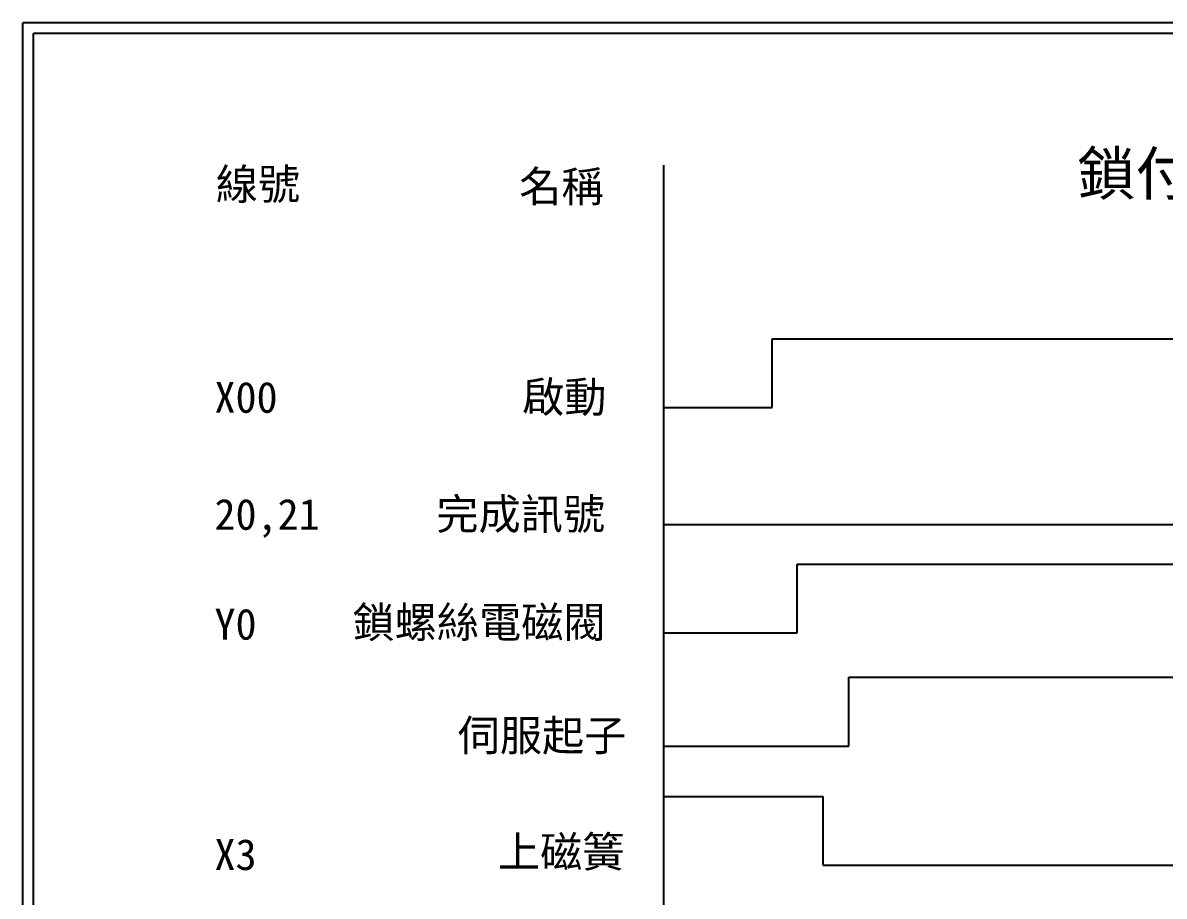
# Model space of a CAD drawing. Extents: x 627 to 914, y 3 to 207.
# Drawn here: x 627.2 to 760.1, y 105.3 to 207 of the extents above; entities that cross this region are included whole.
import ezdxf

# ---------------------------------------------------------------- set-up
doc = ezdxf.new("R2010")
doc.units = 0
doc.layers.add('圖框層', color=7, linetype='CONTINUOUS')
doc.layers.add('標尺寸層', color=3, linetype='CONTINUOUS')
doc.styles.add('STSL', font='kaiu.ttf')

msp = doc.modelspace()

# ---------------------------------------------------------------- linework, layer by layer
at = {"layer": '圖框層', "color": 7}
for p, q in [((914.2, 206.97), (627.2, 206.97)), ((627.2, 3), (627.2, 206.97)), ((912.95, 205.72), (628.45, 205.72)), ((628.45, 4.25), (628.45, 205.72))]:
    msp.add_line(p, q, dxfattribs=at)
at = {"layer": '標尺寸層', "color": 0}
for p, q in [((701.8, 190.4), (701.8, 34.97)), ((714.45, 162.19), (714.45, 170.19)), ((714.45, 170.19), (786.09, 170.19)), ((701.8, 162.19), (714.45, 162.19)), ((701.8, 148.57), (778.75, 148.57)), ((717.36, 143.97), (717.36, 143.97)), ((717.36, 143.97), (768.76, 143.97)), ((717.36, 135.97), (717.36, 143.97)), ((701.8, 135.97), (717.36, 135.97)), ((723.36, 130.81), (763.57, 130.81)), ((723.36, 122.81), (723.36, 130.81)), ((701.8, 122.81), (723.36, 122.81)), ((701.8, 116.95), (720.36, 116.95)), ((720.36, 108.95), (720.36, 116.95)), ((720.36, 108.95), (778.75, 108.95))]:
    msp.add_line(p, q, dxfattribs=at)

# ---------------------------------------------------------------- texts
at = {"layer": '圖框層', "color": 4, "style": 'STSL'}
for s, height, p in [('鎖付相關訊號時序圖', 5, (749.93, 186.94)), ('線號', 3.6, (649.66, 186.39)), ('名稱', 3.6, (684.98, 186.13)), ('X00', 3.6, (649.51, 161.59)), ('啟動', 3.6, (685.33, 161.62)), ('20,21', 3.6, (649.51, 147.97)), ('完成訊號', 3.6, (675.34, 148)), ('鎖螺絲電磁閥', 3.6, (665.58, 135.41)), ('Y0', 3.6, (649.51, 135.19)), ('伺服起子', 3.6, (677.83, 122.24)), ('X3', 3.6, (649.51, 108.38)), ('上磁簧', 3.6, (682.51, 108.7))]:
    msp.add_text(s, height=height, dxfattribs=at).set_placement(p)

doc.saveas('drawing.dxf')
